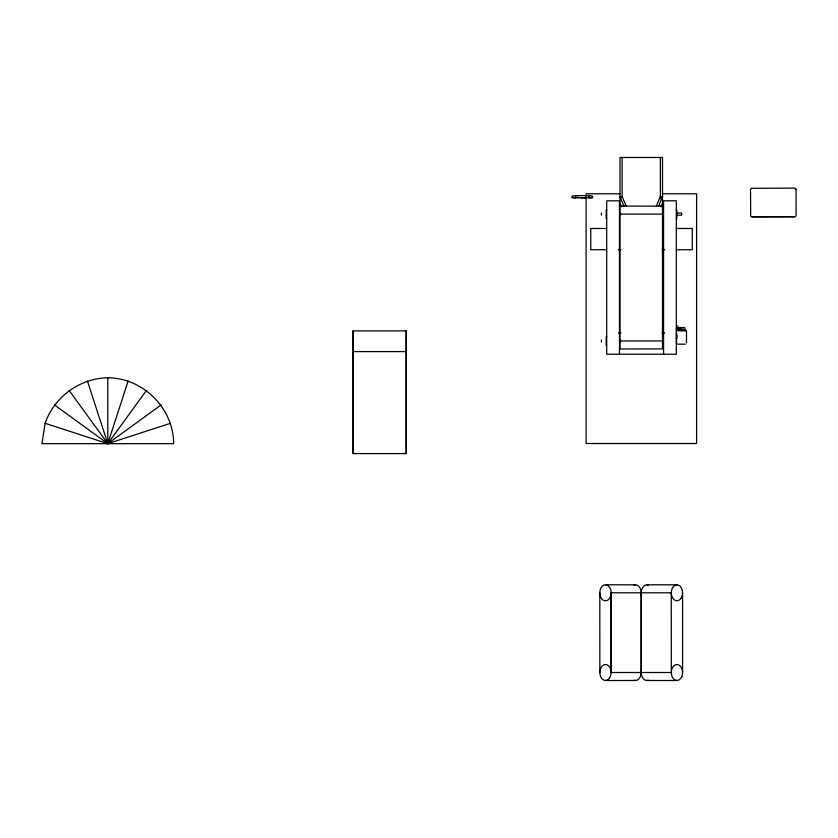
<?xml version="1.0" encoding="UTF-8"?>
<svg xmlns="http://www.w3.org/2000/svg" width="838" height="838" viewBox="0 0 838 838"><rect width="100%" height="100%" fill="white"/><g stroke="black" fill="none" stroke-linecap="round" stroke-linejoin="round"><path stroke-width="1.26" d="M796.09 189.283L796.069 215.46L795.409 216.633L751.864 216.822L750.691 216.141L750.523 189.461L751.194 188.299L794.728 188.121L796.1 189.461M45.126 423.305L41.9 443.669L173.676 443.669C173.571 408.368 143.089 377.875 107.788 377.781C79.799 378.294 54.261 396.856 45.126 423.305L107.788 443.669L170.449 423.305M54.48 404.943L107.788 443.669L128.141 381.007M656.353 206.033L660.375 196.553L662.502 196.846L658.459 206.389M660.627 206.735L662.502 203.487M661.255 206.714L662.502 204.545L662.502 157.471L619.994 157.471L619.994 204.545L621.251 206.714M69.062 390.361L107.788 443.669L146.514 390.361M87.424 381.007L107.788 443.669L161.085 404.943M624.048 206.389L619.994 196.846L622.121 196.406M619.994 197.59L622.121 197.15M619.994 196.846L622.121 196.553L626.143 206.033M619.9 193.788L586.097 193.788L586.097 443.522L696.608 443.522L696.608 193.788L662.806 193.788M571.925 197.014A3.771 1.048 0 0 1 575.57 195.694L588.978 195.694A3.771 1.048 0 0 1 592.749 196.741A3.771 1.048 0 0 1 588.978 197.789L588.978 195.694M571.945 197.789L592.602 197.789M585.406 197.946L584.61 197.789M606.712 209.867L606.178 209.867L606.178 218.362L606.712 218.362M676.318 209.867L676.853 209.867L676.853 218.362L676.318 218.362M676.528 213.051L681.629 213.051L681.629 215.177L676.528 215.177M619.994 214.109L662.502 214.109M751.613 216.801L794.906 216.812M606.712 228.491L590.769 228.491L590.769 249.745L606.712 249.745M676.318 228.491L692.261 228.491L692.261 249.745L676.318 249.745M618.318 249.745L620.895 249.745M662.135 249.745L664.723 249.745M677.575 325.94L678.193 325.94M676.528 327.532L684.929 327.532M676.528 328.517L680.865 328.517L680.865 329.952M676.528 328.653L679.388 328.653L679.388 330.109L676.528 330.109M684.992 329.187L678.602 329.187L678.602 330.853L685.673 330.853L685.191 329.125L684.992 330.539L685.673 330.549M676.528 329.952L684.992 329.879M353.112 330.905L406.241 330.905L406.241 453.588L353.112 453.588L353.112 330.905L353.165 453.588M618.318 332.979L620.895 332.979M662.135 332.979L664.723 332.979M676.318 334.917L676.905 334.917L676.905 338.531L676.318 338.489M606.712 336.698L606.178 336.698L606.178 345.204L606.712 345.204M619.994 340.951L662.502 340.951M685.4 344.167L676.528 344.167L676.528 327.543M353.112 351.572L406.241 351.572M605.486 584.777L635.539 584.83M646.884 584.777L676.947 584.83M599.809 592.801L599.851 672.505M682.582 592.801L682.614 672.505M605.486 680.529L635.539 680.477M646.884 680.477L676.947 680.529M660.375 196.406L662.502 196.846M619.994 203.487L621.869 206.735M686.49 330.633L686.49 342.826M678.288 327.532L678.288 328.517M677.492 327.532L677.492 328.517M663.57 354.233L663.57 200.827L676.318 200.827L676.318 354.233L606.712 354.233L606.712 200.827L619.471 200.827L619.471 354.233M660.375 157.471L660.375 198.627M622.121 157.471L622.121 197.328M620.529 213.051L620.529 215.177M620.529 339.893L620.529 342.009M611.153 592.801L611.153 672.505M601.401 213.051L601.401 215.177M601.401 339.893L601.401 342.009M584.358 197.789L580.703 197.789M577.895 197.129L577.895 197.789M575.57 195.694L575.57 197.789A3.771 1.048 0 0 1 572.302 197.265M406.189 330.905L406.189 453.588M107.788 377.781L107.788 443.669M634.083 585.102A7.971 5.636 -90 0 1 640.986 594.865M640.986 670.442A7.971 5.636 -90 0 1 634.083 680.205M648.35 680.257A8.024 5.677 -90 0 1 641.405 670.431M641.447 594.865A7.971 5.636 -90 0 1 648.34 585.102M662.502 206.148L619.994 206.096L619.994 348.975L662.502 348.922L662.502 206.096M671.311 592.801L611.122 592.801L611.122 672.505L671.311 672.505L671.269 592.801M641.248 672.505L641.217 592.801L641.175 672.505M609.498 598.479A8.024 5.677 -90 0 0 606.953 585.05A8.024 5.677 -90 0 0 599.998 594.886A8.024 5.677 -90 0 0 609.498 598.479M609.467 678.141A7.971 5.636 -90 0 0 606.942 664.806A7.971 5.636 -90 0 0 600.039 674.569A7.971 5.636 -90 0 0 609.467 678.141M680.927 598.437A7.971 5.636 -90 0 0 678.403 585.102A7.971 5.636 -90 0 0 671.5 594.865A7.971 5.636 -90 0 0 680.927 598.437M681.828 676.486A7.971 5.636 -90 0 0 676.947 664.534A7.971 5.636 -90 0 0 672.066 676.486A7.971 5.636 -90 0 0 681.828 676.486"/></g></svg>
